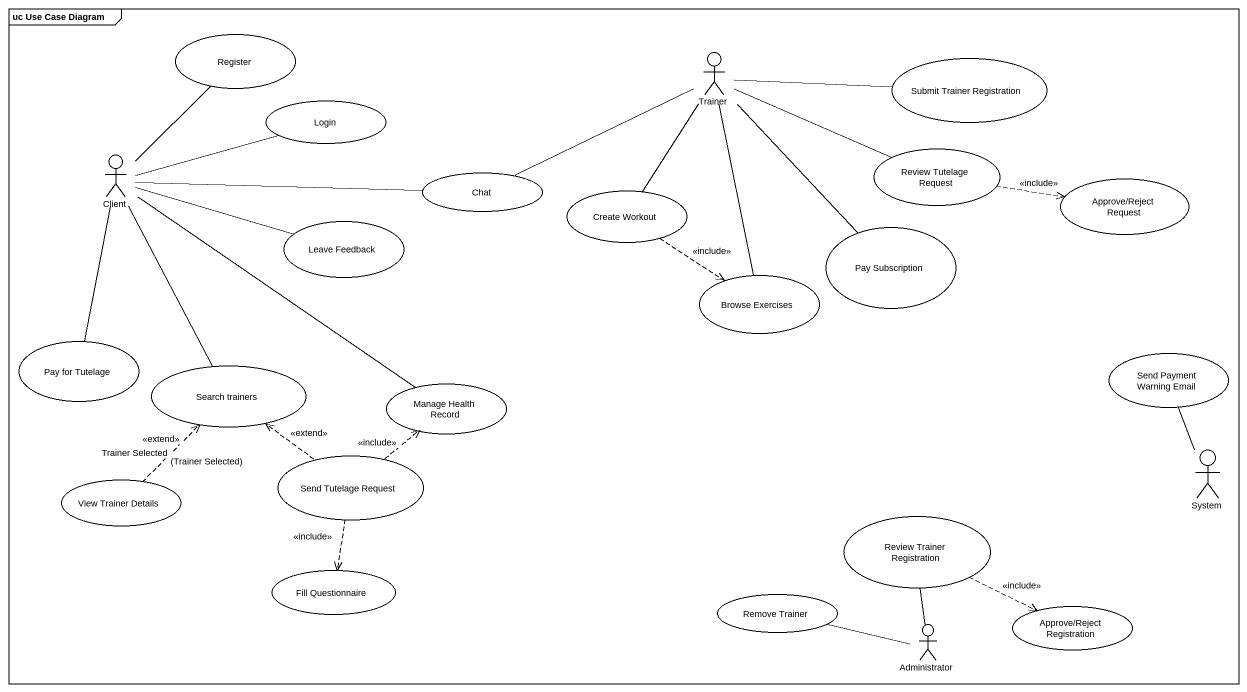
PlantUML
@startuml
mainframe uc Use Case Diagram
usecase Register
actor Trainer
usecase "Submit Trainer Registration" as Submit_Trainer_Registration
usecase Login
actor Client
usecase Chat
usecase "Review Tutelage Request" as Review_Tutelage_Request
usecase "Approve/Reject Request" as Approve_Reject_Request
usecase "Leave Feedback" as Leave_Feedback
usecase "Create Workout" as Create_Workout
usecase "Pay Subscription" as Pay_Subscription
usecase "Browse Exercises" as Browse_Exercises
usecase "Pay for Tutelage" as Pay_for_Tutelage
usecase "Search trainers" as Search_trainers
usecase "Send Payment Warning Email" as Send_Payment_Warning_Email
usecase "Manage Health Record" as Manage_Health_Record
actor System
usecase "View Trainer Details" as View_Trainer_Details
usecase "Send Tutelage Request" as Send_Tutelage_Request
usecase "Review Trainer Registration" as Review_Trainer_Registration
usecase "Fill Questionnaire" as Fill_Questionnaire
usecase "Remove Trainer" as Remove_Trainer
usecase "Approve/Reject Registration" as Approve_Reject_Registration
actor Administrator
Trainer -right- Submit_Trainer_Registration
Trainer -left- Chat
Trainer -right- Review_Tutelage_Request
Trainer -- Create_Workout
Trainer -- Pay_Subscription
Trainer -- Browse_Exercises
Client -up- Register
Client -right- Login
Client -right- Chat
Client -right- Leave_Feedback
Client -- Pay_for_Tutelage
Client -- Search_trainers
Client -- Manage_Health_Record
Review_Tutelage_Request .right.> Approve_Reject_Request : <<include>>
Create_Workout ..> Browse_Exercises : <<include>>
System -up- Send_Payment_Warning_Email
View_Trainer_Details .up.> Search_trainers : <<extend>>\nTrainer Selected\n(Trainer Selected)
Send_Tutelage_Request .up.> Search_trainers : <<extend>>
Send_Tutelage_Request .up.> Manage_Health_Record : <<include>>
Send_Tutelage_Request ..> Fill_Questionnaire : <<include>>
Review_Trainer_Registration .right.> Approve_Reject_Registration : <<include>>
Administrator -up- Review_Trainer_Registration
Administrator -left- Remove_Trainer
@enduml
